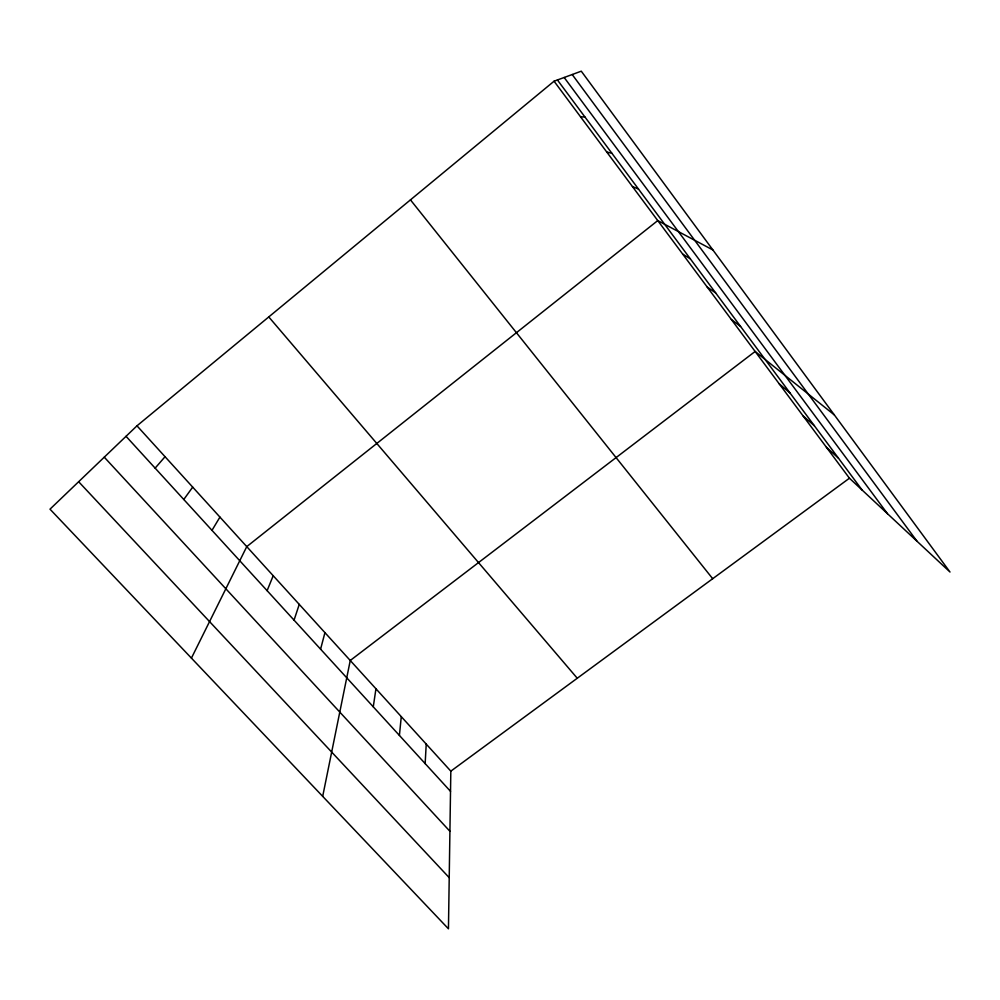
<?xml version="1.0" encoding="UTF-8"?>
<svg xmlns="http://www.w3.org/2000/svg" width="1000" height="1000" viewBox="0 0 1000 1000"><rect width="100%" height="100%" fill="white"/><g stroke="black" fill="none" stroke-linecap="round" stroke-linejoin="round"><path stroke-width="1.5" d="M136.975 425.825L450.825 771.162L448.45 928.812L50 509.175L136.975 425.825L554.062 81.213L581.275 71.188L950 572.025L849.438 478.212L554.062 81.213M425.15 763.612L426.225 744.087M399.412 735.438L401.275 716.637M373.275 706.838L375.95 688.763M322.688 796.375L350.25 660.487L755.138 351.463L834.338 414.925M320.588 649.188L324.938 632.638M294.05 620.15L299.262 604.388M267.113 590.675L273.2 575.725M191.425 658.112L246.762 546.625L657.763 220.588L712.9 249.975M211.988 530.35L219.925 517.1M183.787 499.487L192.688 487.137M155.137 468.137L165.05 456.712M450.825 771.162L849.438 478.212M580.612 116.9L584.9 116.95M606.737 152.012L611.925 153.312M632.45 186.575L638.5 189.075M682.675 254.075L690.362 258.875M707.2 287.038L715.662 292.925M731.35 319.5L740.575 326.45M779.262 383.888L789.95 392.887M803.012 415.825L814.4 425.8M826.413 447.25L838.475 458.2M78.65 481.725L449.212 877.663M104.262 457.175L449.913 831.287M126.037 436.3L450.525 791.363M268.775 316.938L577.263 678.238M410.45 199.862L712.7 578.713M557.425 79.975L862.163 490.087M564.175 77.487L887.45 513.675M572.2 74.525L917.05 541.287"/></g></svg>
